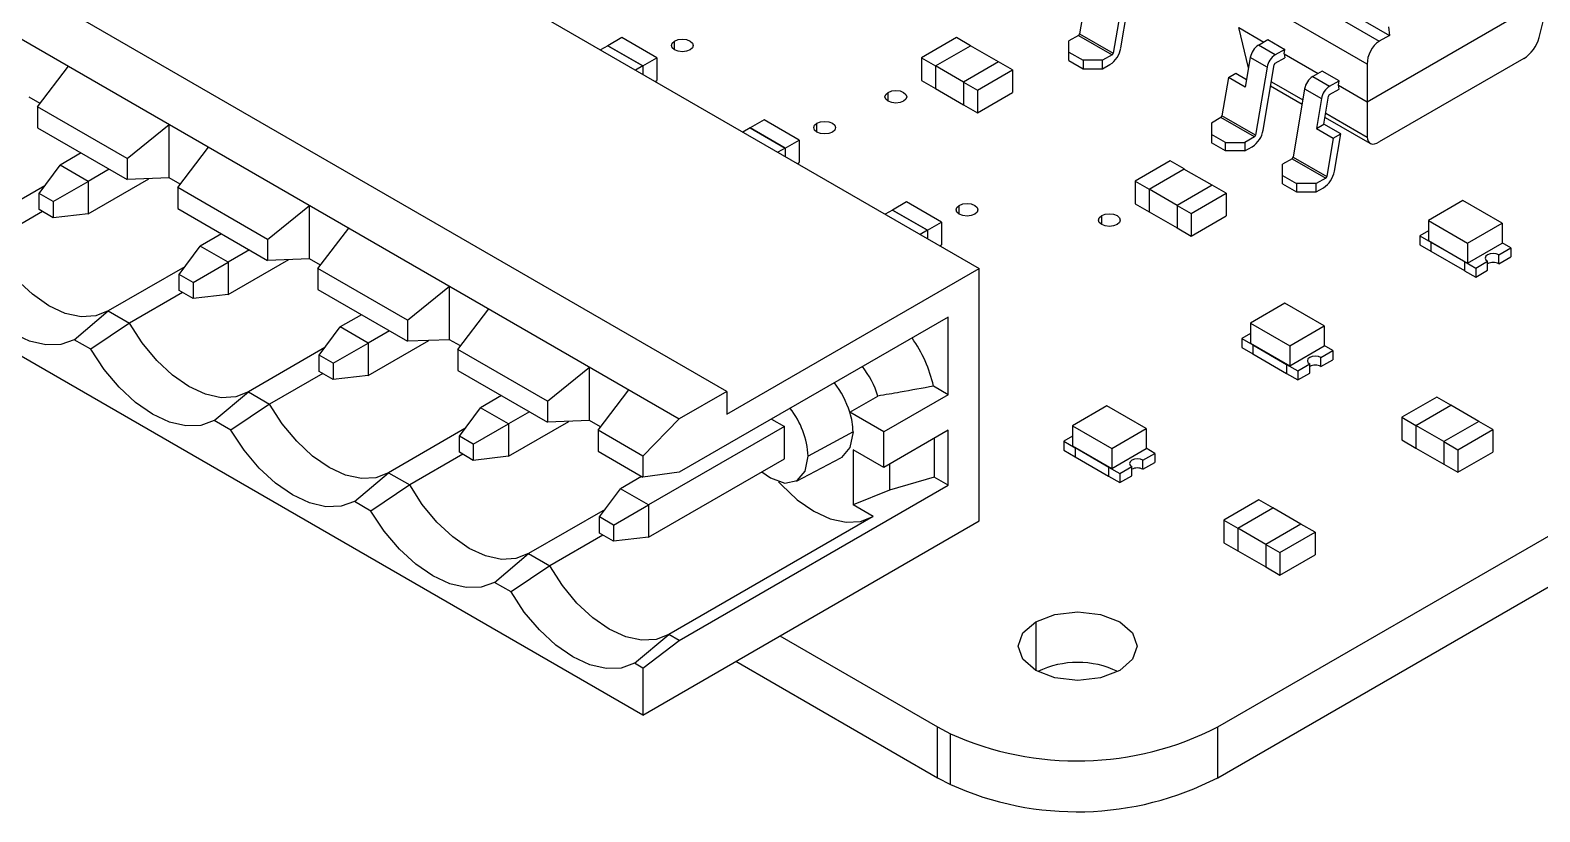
# Model space of a CAD drawing. Header units: millimetres. Extents: x -120 to 67, y -49 to 66.
# Drawn here: x -42.33 to -4.23, y -48.53 to -28.8 of the extents above; entities that cross this region are included whole.
import ezdxf

# ---------------------------------------------------------------- set-up
doc = ezdxf.new("R2010")
doc.units = ezdxf.units.MM

msp = doc.modelspace()

# ---------------------------------------------------------------- linework, layer by layer
at = {"color": 7, "linetype": 'Continuous', "lineweight": 25}
for p, q in [((-46.669, -18.488), (-18.384, -34.816)), ((-24.748, -37.919), (-53.033, -21.591)), ((-54.235, -22.284), (-25.95, -38.613)), ((-15.557, -27.173), (-15.846, -28.893)), ((-11.234, -27.377), (-8.284, -29.08)), ((-10.978, -27.229), (-8.028, -28.933)), ((-8.591, -29.659), (-11.627, -27.906)), ((-8.591, -30.608), (-3.995, -27.955)), ((-4.247, -28.991), (-3.995, -27.955)), ((-14.835, -28.415), (-14.997, -29.382)), ((-14.806, -29.252), (-14.647, -28.307)), ((-15.874, -28.934), (-16.115, -29.073)), ((-15.874, -28.934), (-15.025, -29.424)), ((-15.846, -28.893), (-14.997, -29.382)), ((-12.36, -46.385), (17.986, -28.867)), ((-11.829, -28.738), (-11.2, -29.102)), ((-11.584, -29.749), (-11.829, -28.738)), ((-8.028, -28.933), (-8.284, -29.08)), ((-8.053, -28.714), (-8.028, -28.933)), ((-27.756, -29.195), (-27.939, -29.301)), ((-27.403, -28.99), (-27.757, -29.194)), ((-27.757, -29.194), (-26.873, -29.704)), ((-27.757, -29.194), (-27.757, -29.195)), ((-26.874, -29.704), (-27.756, -29.195)), ((-26.52, -29.5), (-27.403, -28.99)), ((-26.067, -29.3), (-26.067, -29.076)), ((-18.954, -28.99), (-19.837, -29.5)), ((-19.484, -29.704), (-18.6, -29.194)), ((-19.483, -29.704), (-18.601, -29.195)), ((-18.6, -29.194), (-18.954, -28.99)), ((-17.894, -29.603), (-18.601, -29.195)), ((-18.6, -29.194), (-18.6, -29.195)), ((-16.115, -29.571), (-16.115, -29.073)), ((-11.333, -29.178), (-11.095, -29.041)), ((-10.909, -29.423), (-11.333, -29.178)), ((-11.095, -29.041), (-10.671, -29.286)), ((-10.671, -29.286), (-10.909, -29.423)), ((-10.684, -29.4), (-10.671, -29.286)), ((-42.143, -30.734), (-41.365, -29.714)), ((-26.874, -29.704), (-27.057, -29.81)), ((-26.874, -29.704), (-26.874, -29.916)), ((-26.873, -29.704), (-26.52, -29.5)), ((-26.873, -29.704), (-26.873, -29.916)), ((-26.52, -29.5), (-26.52, -30.072)), ((-19.837, -29.5), (-19.484, -29.704)), ((-19.837, -29.5), (-19.837, -30.072)), ((-19.484, -29.704), (-19.484, -30.276)), ((-18.777, -30.112), (-19.483, -29.704)), ((-19.483, -29.704), (-19.483, -30.275)), ((-17.893, -29.602), (-18.777, -30.112)), ((-17.539, -29.806), (-17.893, -29.602)), ((-16.115, -29.359), (-15.761, -29.563)), ((-16.115, -29.571), (-15.761, -29.776)), ((-15.266, -29.563), (-15.761, -29.563)), ((-15.761, -29.563), (-15.761, -29.776)), ((-15.025, -29.424), (-15.266, -29.563)), ((-15.266, -29.776), (-15.266, -29.563)), ((-15.266, -29.776), (-15.082, -29.669)), ((-12.36, -47.667), (19.025, -29.549)), ((-11.54, -29.491), (-11.667, -30.244)), ((-11.116, -29.736), (-11.54, -29.491)), ((-11.214, -31.326), (-10.936, -29.677)), ((-10.909, -29.636), (-10.671, -29.498)), ((-10.684, -29.4), (-9.828, -29.894)), ((-10.684, -29.4), (-10.671, -29.498)), ((-8.591, -29.659), (-8.591, -31.499)), ((-4.64, -29.52), (-8.284, -31.624)), ((-26.87, -46.084), (-55.154, -29.756)), ((-26.562, -30.096), (-26.52, -30.072)), ((-19.837, -30.072), (-19.484, -30.276)), ((-18.423, -30.316), (-17.539, -29.806)), ((-17.539, -29.806), (-17.539, -30.378)), ((-15.761, -29.776), (-15.266, -29.776)), ((-12.091, -29.999), (-12.254, -30.966)), ((-12.091, -29.999), (-11.903, -29.891)), ((-11.667, -30.244), (-12.091, -29.999)), ((-11.903, -29.891), (-11.634, -30.046)), ((-11.116, -29.736), (-11.405, -31.456)), ((-9.723, -29.833), (-9.961, -29.97)), ((-9.961, -29.97), (-9.537, -30.215)), ((-9.299, -30.078), (-9.723, -29.833)), ((-9.537, -30.215), (-9.299, -30.078)), ((-9.312, -30.192), (-9.299, -30.078)), ((-20.679, -30.596), (-20.679, -30.372)), ((-19.484, -30.276), (-19.483, -30.275)), ((-19.483, -30.275), (-18.777, -30.683)), ((-18.777, -30.112), (-18.423, -30.316)), ((-18.777, -30.112), (-18.777, -30.684)), ((-18.423, -30.316), (-18.423, -30.888)), ((-18.423, -30.888), (-17.539, -30.378)), ((-11.026, -30.21), (-10.233, -30.667)), ((-11.008, -30.104), (-10.215, -30.561)), ((-10.168, -30.283), (-10.458, -32.003)), ((-10.168, -30.283), (-9.744, -30.528)), ((-9.683, -31.173), (-9.564, -30.469)), ((-9.537, -30.427), (-9.299, -30.29)), ((-9.312, -30.192), (-8.591, -30.608)), ((-9.299, -30.29), (-9.312, -30.192)), ((-42.078, -30.649), (-42.355, -30.49)), ((-39.88, -32.041), (-42.143, -30.734)), ((-42.143, -30.734), (-42.143, -31.265)), ((-18.777, -30.684), (-18.423, -30.888)), ((-9.744, -30.528), (-9.871, -31.281)), ((-39.88, -32.041), (-38.82, -31.183)), ((-38.82, -32.531), (-38.82, -31.183)), ((-23.811, -31.063), (-24.165, -31.267)), ((-22.927, -31.574), (-23.811, -31.063)), ((-22.475, -31.374), (-22.475, -31.149)), ((-12.281, -31.008), (-12.522, -31.147)), ((-12.522, -31.147), (-12.522, -31.645)), ((-11.433, -31.498), (-12.281, -31.008)), ((-11.405, -31.456), (-12.254, -30.966)), ((-9.871, -31.281), (-9.683, -31.173)), ((-9.258, -31.417), (-9.683, -31.173)), ((-9.654, -31.002), (-8.519, -31.657)), ((-9.636, -30.896), (-8.591, -31.499)), ((-42.143, -31.265), (-39.88, -32.571)), ((-24.164, -31.269), (-24.347, -31.374)), ((-24.165, -31.267), (-23.281, -31.778)), ((-24.165, -31.267), (-24.165, -31.269)), ((-23.282, -31.778), (-24.164, -31.269)), ((-23.281, -31.778), (-22.927, -31.574)), ((-22.927, -31.574), (-22.927, -32.145)), ((-12.169, -31.637), (-12.522, -31.433)), ((-11.433, -31.498), (-11.674, -31.637)), ((-9.871, -31.281), (-9.447, -31.526)), ((-9.447, -31.526), (-9.609, -32.493)), ((-9.447, -31.526), (-9.258, -31.417)), ((-9.418, -32.362), (-9.258, -31.417)), ((-41.043, -31.9), (-41.577, -32.209)), ((-38.608, -32.775), (-37.83, -31.755)), ((-23.282, -31.778), (-23.465, -31.884)), ((-23.282, -31.778), (-23.282, -31.989)), ((-23.281, -31.778), (-23.281, -31.99)), ((-12.169, -31.849), (-12.522, -31.645)), ((-12.169, -31.637), (-11.674, -31.637)), ((-12.169, -31.849), (-12.169, -31.637)), ((-11.674, -31.849), (-12.169, -31.849)), ((-11.674, -31.637), (-11.674, -31.849)), ((-11.674, -31.849), (-11.49, -31.743)), ((-42.108, -32.923), (-41.577, -32.209)), ((-40.87, -32.617), (-41.577, -32.209)), ((-40.336, -32.308), (-40.87, -32.617)), ((-39.88, -32.041), (-39.88, -32.571)), ((-22.969, -32.169), (-22.927, -32.145)), ((-13.565, -32.1), (-14.449, -32.61)), ((-14.096, -32.815), (-13.212, -32.304)), ((-14.095, -32.815), (-13.213, -32.306)), ((-13.212, -32.304), (-13.565, -32.1)), ((-12.506, -32.713), (-13.213, -32.306)), ((-13.212, -32.304), (-13.212, -32.306)), ((-10.485, -32.045), (-10.726, -32.184)), ((-10.726, -32.682), (-10.726, -32.184)), ((-10.485, -32.045), (-9.637, -32.535)), ((-10.458, -32.003), (-9.609, -32.493)), ((-41.966, -32.732), (-43.896, -33.846)), ((-41.754, -33.127), (-40.87, -32.617)), ((-40.87, -33.433), (-39.341, -32.551)), ((-40.87, -32.617), (-40.87, -33.433)), ((-38.82, -32.531), (-39.88, -32.571)), ((-38.543, -32.69), (-38.82, -32.531)), ((-14.449, -32.61), (-14.449, -33.182)), ((-14.449, -32.61), (-14.096, -32.815)), ((-12.505, -32.713), (-13.389, -33.223)), ((-12.151, -32.917), (-12.505, -32.713)), ((-10.726, -32.47), (-10.373, -32.674)), ((-10.726, -32.682), (-10.373, -32.886)), ((-9.878, -32.674), (-10.373, -32.674)), ((-10.373, -32.674), (-10.373, -32.886)), ((-9.637, -32.535), (-9.878, -32.674)), ((-9.878, -32.886), (-9.878, -32.674)), ((-41.754, -33.127), (-42.108, -32.923)), ((-42.108, -33.331), (-42.108, -32.923)), ((-41.754, -33.127), (-41.754, -33.535)), ((-36.345, -34.082), (-38.608, -32.775)), ((-38.608, -32.775), (-38.608, -33.306)), ((-20.219, -33.137), (-20.573, -33.341)), ((-19.335, -33.647), (-20.219, -33.137)), ((-14.096, -32.815), (-14.096, -33.386)), ((-13.389, -33.223), (-14.095, -32.815)), ((-14.095, -32.815), (-14.095, -33.386)), ((-13.035, -33.427), (-12.151, -32.917)), ((-12.151, -32.917), (-12.151, -33.488)), ((-10.373, -32.886), (-9.878, -32.886)), ((-9.878, -32.886), (-9.694, -32.78)), ((-6.176, -33.1), (-7.046, -33.602)), ((-5.186, -33.672), (-6.176, -33.1)), ((-42.02, -33.382), (-43.36, -34.155)), ((-41.754, -33.535), (-42.108, -33.331)), ((-40.87, -33.433), (-41.754, -33.535)), ((-38.608, -33.306), (-36.345, -34.612)), ((-36.345, -34.082), (-35.284, -33.224)), ((-35.284, -34.572), (-35.284, -33.224)), ((-20.572, -33.342), (-20.755, -33.448)), ((-20.573, -33.341), (-19.689, -33.851)), ((-20.573, -33.341), (-20.573, -33.343)), ((-19.69, -33.852), (-20.572, -33.342)), ((-18.883, -33.447), (-18.883, -33.223)), ((-15.29, -33.707), (-15.29, -33.482)), ((-14.449, -33.182), (-14.096, -33.386)), ((-14.096, -33.386), (-14.095, -33.386)), ((-14.095, -33.386), (-13.389, -33.794)), ((-13.389, -33.223), (-13.035, -33.427)), ((-13.389, -33.223), (-13.389, -33.794)), ((-13.035, -33.427), (-13.035, -33.998)), ((-13.035, -33.998), (-12.151, -33.488)), ((-35.072, -34.816), (-34.294, -33.796)), ((-19.69, -33.852), (-19.872, -33.957)), ((-19.69, -33.852), (-19.69, -34.063)), ((-19.689, -33.851), (-19.335, -33.647)), ((-19.689, -33.851), (-19.689, -34.063)), ((-19.335, -33.647), (-19.335, -34.219)), ((-13.389, -33.794), (-13.035, -33.998)), ((-7.046, -33.864), (-7.265, -33.99)), ((-7.046, -33.602), (-7.046, -34.109)), ((-7.046, -33.602), (-6.056, -34.174)), ((-6.056, -34.174), (-5.186, -33.672)), ((-5.186, -33.672), (-5.186, -34.178)), ((-38.572, -34.964), (-38.042, -34.25)), ((-37.507, -33.941), (-38.042, -34.25)), ((-37.335, -34.658), (-38.042, -34.25)), ((-36.345, -34.082), (-36.345, -34.612)), ((-19.377, -34.243), (-19.335, -34.219)), ((-7.265, -33.99), (-6.982, -34.154)), ((-7.265, -33.99), (-7.265, -34.219)), ((-7.265, -34.219), (-6.982, -34.382)), ((-7.046, -34.109), (-6.056, -34.68)), ((-6.982, -34.153), (-6.133, -34.643)), ((-6.982, -34.154), (-6.982, -34.153)), ((-6.982, -34.153), (-6.982, -34.382)), ((-6.982, -34.154), (-6.982, -34.382)), ((-6.056, -34.174), (-6.056, -34.68)), ((-6.056, -34.68), (-5.186, -34.178)), ((-4.967, -34.296), (-5.186, -34.17)), ((-38.219, -35.168), (-37.335, -34.658)), ((-36.8, -34.349), (-37.335, -34.658)), ((-37.335, -35.474), (-35.806, -34.592)), ((-37.335, -34.658), (-37.335, -35.474)), ((-35.284, -34.572), (-36.345, -34.612)), ((-35.007, -34.731), (-35.284, -34.572)), ((-6.982, -34.382), (-6.134, -34.871)), ((-6.982, -34.382), (-6.982, -34.382)), ((-6.134, -34.643), (-6.134, -34.872)), ((-6.134, -34.643), (-5.851, -34.807)), ((-6.133, -34.643), (-6.134, -34.643)), ((-5.851, -34.807), (-5.55, -34.633)), ((-5.55, -34.862), (-5.55, -34.633)), ((-5.267, -34.47), (-4.967, -34.296)), ((-5.267, -34.699), (-5.267, -34.47)), ((-5.267, -34.699), (-4.967, -34.525)), ((-4.967, -34.296), (-4.967, -34.525)), ((-38.431, -34.773), (-40.36, -35.887)), ((-38.219, -35.168), (-38.572, -34.964)), ((-38.572, -35.372), (-38.572, -34.964)), ((-32.809, -36.123), (-35.072, -34.816)), ((-35.072, -34.816), (-35.072, -35.347)), ((-24.748, -38.49), (-18.384, -34.816)), ((-18.384, -41.185), (-18.384, -34.816)), ((-6.134, -34.872), (-5.851, -35.035)), ((-5.851, -34.807), (-5.851, -35.035)), ((-5.851, -35.035), (-5.55, -34.862)), ((-38.485, -35.423), (-39.825, -36.196)), ((-38.219, -35.576), (-38.572, -35.372)), ((-38.219, -35.168), (-38.219, -35.576)), ((-35.072, -35.347), (-32.809, -36.653)), ((-32.809, -36.123), (-31.749, -35.265)), ((-31.749, -36.613), (-31.749, -35.265)), ((-37.335, -35.474), (-38.219, -35.576)), ((-10.666, -35.692), (-11.536, -36.194)), ((-9.676, -36.264), (-10.666, -35.692)), ((-41.221, -36.615), (-40.36, -35.887)), ((-40.36, -35.887), (-39.825, -36.196)), ((-33.972, -35.982), (-34.506, -36.291)), ((-32.809, -36.123), (-32.809, -36.653)), ((-31.536, -36.857), (-30.759, -35.837)), ((-19.162, -36.041), (-25.95, -39.96)), ((-19.162, -38.001), (-19.162, -36.041)), ((-39.825, -36.196), (-40.803, -36.856)), ((-35.037, -37.005), (-34.506, -36.291)), ((-33.799, -36.699), (-34.506, -36.291)), ((-33.265, -36.39), (-33.799, -36.699)), ((-11.536, -36.456), (-11.755, -36.582)), ((-11.536, -36.194), (-11.536, -36.701)), ((-11.536, -36.194), (-10.546, -36.766)), ((-10.546, -36.766), (-9.676, -36.264)), ((-9.676, -36.264), (-9.676, -36.77)), ((-40.803, -36.856), (-41.221, -36.615)), ((-34.895, -36.814), (-36.825, -37.928)), ((-34.683, -37.209), (-33.799, -36.699)), ((-33.799, -37.515), (-32.27, -36.633)), ((-33.799, -36.699), (-33.799, -37.515)), ((-31.749, -36.613), (-32.809, -36.653)), ((-31.472, -36.772), (-31.749, -36.613)), ((-29.274, -38.164), (-31.536, -36.857)), ((-31.536, -36.857), (-31.536, -37.388)), ((-11.755, -36.582), (-11.472, -36.746)), ((-11.755, -36.582), (-11.755, -36.811)), ((-11.755, -36.811), (-11.472, -36.974)), ((-11.536, -36.701), (-10.546, -37.272)), ((-11.472, -36.745), (-10.623, -37.235)), ((-11.472, -36.746), (-11.472, -36.745)), ((-11.472, -36.745), (-11.472, -36.974)), ((-11.472, -36.746), (-11.472, -36.974)), ((-10.546, -36.766), (-10.546, -37.272)), ((-10.546, -37.272), (-9.676, -36.77)), ((-9.758, -37.062), (-9.457, -36.889)), ((-9.457, -36.889), (-9.676, -36.762)), ((-9.457, -36.889), (-9.457, -37.117)), ((-34.683, -37.209), (-35.037, -37.005)), ((-35.037, -37.413), (-35.037, -37.005)), ((-34.683, -37.209), (-34.683, -37.617)), ((-29.274, -38.164), (-28.213, -37.306)), ((-28.213, -38.654), (-28.213, -37.306)), ((-11.472, -36.974), (-10.624, -37.463)), ((-11.472, -36.974), (-11.472, -36.974)), ((-10.624, -37.235), (-10.624, -37.464)), ((-10.624, -37.235), (-10.341, -37.399)), ((-10.623, -37.235), (-10.624, -37.235)), ((-10.341, -37.399), (-10.04, -37.225)), ((-10.04, -37.454), (-10.04, -37.225)), ((-9.758, -37.291), (-9.758, -37.062)), ((-9.758, -37.291), (-9.457, -37.117)), ((-34.949, -37.464), (-36.289, -38.237)), ((-34.683, -37.617), (-35.037, -37.413)), ((-33.799, -37.515), (-34.683, -37.617)), ((-31.536, -37.388), (-29.274, -38.694)), ((-10.624, -37.464), (-10.341, -37.627)), ((-10.341, -37.399), (-10.341, -37.627)), ((-10.341, -37.627), (-10.04, -37.454)), ((-37.685, -38.656), (-36.825, -37.928)), ((-36.825, -37.928), (-36.289, -38.237)), ((-30.436, -38.023), (-30.971, -38.332)), ((-28.001, -38.898), (-27.223, -37.878)), ((-24.748, -37.919), (-25.95, -38.613)), ((-24.748, -37.919), (-24.748, -38.49)), ((-21.646, -38.445), (-20.939, -38.037)), ((-19.162, -38.001), (-20.788, -38.94)), ((-19.162, -38.001), (-19.533, -37.786)), ((-6.83, -38.062), (-7.714, -38.572)), ((-6.477, -38.266), (-6.83, -38.062)), ((-36.289, -38.237), (-37.267, -38.897)), ((-31.501, -39.046), (-30.971, -38.332)), ((-30.264, -38.74), (-30.971, -38.332)), ((-29.729, -38.431), (-30.264, -38.74)), ((-29.274, -38.164), (-29.274, -38.694)), ((-20.788, -38.94), (-21.646, -38.445)), ((-15.156, -38.284), (-16.026, -38.787)), ((-14.166, -38.856), (-15.156, -38.284)), ((-7.361, -38.776), (-6.477, -38.266)), ((-7.36, -38.777), (-6.477, -38.267)), ((-6.477, -38.266), (-6.477, -38.268)), ((-5.771, -38.675), (-6.477, -38.267)), ((-37.267, -38.897), (-37.685, -38.656)), ((-31.359, -38.855), (-33.289, -39.969)), ((-31.148, -39.25), (-30.264, -38.74)), ((-30.264, -39.556), (-28.735, -38.674)), ((-30.264, -38.74), (-30.264, -39.556)), ((-28.213, -38.654), (-29.274, -38.694)), ((-27.936, -38.813), (-28.213, -38.654)), ((-26.87, -39.552), (-25.95, -38.613)), ((-23.299, -38.801), (-26.728, -40.781)), ((-23.621, -38.615), (-23.299, -38.801)), ((-23.299, -39.618), (-23.299, -38.801)), ((-16.026, -38.787), (-15.036, -39.358)), ((-16.026, -38.787), (-16.026, -39.293)), ((-15.036, -39.358), (-14.166, -38.856)), ((-14.166, -38.856), (-14.166, -39.362)), ((-7.714, -38.572), (-7.714, -39.144)), ((-7.714, -38.572), (-7.361, -38.776)), ((-7.361, -38.776), (-7.361, -39.348)), ((-7.36, -38.777), (-7.36, -39.348)), ((-6.653, -39.185), (-7.36, -38.777)), ((-5.77, -38.674), (-6.653, -39.185)), ((-5.416, -38.878), (-5.77, -38.674)), ((-31.148, -39.25), (-31.501, -39.046)), ((-31.501, -39.454), (-31.501, -39.046)), ((-26.87, -39.552), (-28.001, -38.898)), ((-28.001, -38.898), (-28.001, -39.429)), ((-21.566, -38.94), (-22.698, -39.552)), ((-19.162, -38.899), (-20.788, -39.838)), ((-20.788, -39.838), (-20.788, -38.94)), ((-19.516, -39.103), (-19.516, -40.083)), ((-19.162, -40.287), (-19.162, -38.899)), ((-16.026, -39.048), (-16.245, -39.174)), ((-16.245, -39.174), (-15.962, -39.338)), ((-16.245, -39.174), (-16.245, -39.403)), ((-7.714, -39.144), (-7.361, -39.348)), ((-6.653, -39.185), (-6.3, -39.389)), ((-6.653, -39.185), (-6.653, -39.756)), ((-6.3, -39.389), (-5.416, -38.878)), ((-5.416, -38.878), (-5.416, -39.45)), ((-31.414, -39.505), (-32.754, -40.278)), ((-31.148, -39.658), (-31.501, -39.454)), ((-31.148, -39.25), (-31.148, -39.658)), ((-30.264, -39.556), (-31.148, -39.658)), ((-28.001, -39.429), (-26.87, -40.082)), ((-26.87, -39.552), (-26.87, -40.082)), ((-26.728, -41.597), (-23.299, -39.618)), ((-22.993, -40.179), (-21.872, -39.59)), ((-20.788, -39.838), (-21.566, -39.389)), ((-21.566, -39.389), (-21.566, -40.777)), ((-16.245, -39.403), (-15.962, -39.566)), ((-16.026, -39.293), (-15.036, -39.864)), ((-15.962, -39.337), (-15.113, -39.827)), ((-15.962, -39.338), (-15.962, -39.337)), ((-15.962, -39.337), (-15.962, -39.566)), ((-15.962, -39.338), (-15.962, -39.566)), ((-15.962, -39.566), (-15.114, -40.055)), ((-15.962, -39.566), (-15.962, -39.566)), ((-15.036, -39.358), (-15.036, -39.864)), ((-15.036, -39.864), (-14.166, -39.362)), ((-14.248, -39.654), (-13.947, -39.481)), ((-13.947, -39.481), (-14.166, -39.354)), ((-13.947, -39.481), (-13.947, -39.709)), ((-7.361, -39.348), (-7.36, -39.348)), ((-7.36, -39.348), (-6.653, -39.755)), ((-6.3, -39.389), (-6.3, -39.96)), ((-6.3, -39.96), (-5.416, -39.45)), ((-34.15, -40.697), (-33.289, -39.969)), ((-33.289, -39.969), (-32.754, -40.278)), ((-25.95, -39.96), (-26.87, -40.082)), ((-20.647, -39.756), (-20.647, -40.41)), ((-15.113, -39.827), (-15.114, -39.828)), ((-15.114, -39.828), (-14.831, -39.991)), ((-15.114, -39.828), (-15.114, -40.056)), ((-14.831, -39.991), (-14.531, -39.817)), ((-14.831, -39.991), (-14.831, -40.219)), ((-14.531, -40.046), (-14.531, -39.817)), ((-14.248, -39.883), (-14.248, -39.654)), ((-14.248, -39.883), (-13.947, -39.709)), ((-6.653, -39.756), (-6.3, -39.96)), ((-32.754, -40.278), (-33.732, -40.938)), ((-27.966, -41.087), (-27.435, -40.373)), ((-26.901, -40.064), (-27.435, -40.373)), ((-26.728, -40.781), (-27.435, -40.373)), ((-25.95, -44.206), (-19.162, -40.287)), ((-19.516, -40.083), (-20.647, -40.41)), ((-19.162, -40.287), (-19.516, -40.083)), ((-15.114, -40.056), (-14.831, -40.219)), ((-14.831, -40.219), (-14.531, -40.046)), ((-33.732, -40.938), (-34.15, -40.697)), ((-20.647, -40.41), (-21.566, -40.777)), ((-11.32, -40.654), (-12.204, -41.164)), ((-10.967, -40.858), (-11.32, -40.654)), ((-27.824, -40.896), (-29.754, -42.01)), ((-27.612, -41.291), (-27.966, -41.087)), ((-27.966, -41.495), (-27.966, -41.087)), ((-27.612, -41.291), (-26.728, -40.781)), ((-26.728, -40.781), (-26.728, -41.597)), ((-21.056, -41.071), (-26.218, -44.051)), ((-21.056, -41.071), (-21.566, -40.777)), ((-11.851, -41.368), (-10.967, -40.858)), ((-11.85, -41.369), (-10.967, -40.859)), ((-10.967, -40.858), (-10.967, -40.86)), ((-10.261, -41.267), (-10.967, -40.859)), ((-27.612, -41.7), (-27.966, -41.495)), ((-27.612, -41.291), (-27.612, -41.7)), ((-26.87, -46.084), (-18.384, -41.185)), ((-12.204, -41.164), (-11.851, -41.368)), ((-12.204, -41.164), (-12.204, -41.736)), ((-11.851, -41.368), (-11.851, -41.94)), ((-11.144, -41.777), (-11.85, -41.369)), ((-11.85, -41.369), (-11.85, -41.94)), ((-10.26, -41.266), (-11.144, -41.777)), ((-10.79, -41.981), (-9.906, -41.471)), ((-9.906, -41.471), (-10.26, -41.266)), ((-9.906, -41.471), (-9.906, -42.042)), ((-27.878, -41.546), (-29.218, -42.319)), ((-26.728, -41.597), (-27.612, -41.7)), ((-12.204, -41.736), (-11.851, -41.94)), ((-11.144, -41.777), (-11.144, -42.348)), ((-11.144, -41.777), (-10.79, -41.981)), ((-30.614, -42.738), (-29.754, -42.01)), ((-29.754, -42.01), (-29.218, -42.319)), ((-11.851, -41.94), (-11.85, -41.94)), ((-11.85, -41.94), (-11.144, -42.347)), ((-10.79, -41.981), (-10.79, -42.552)), ((-10.79, -42.552), (-9.906, -42.042)), ((-29.218, -42.319), (-30.196, -42.979)), ((-11.144, -42.348), (-10.79, -42.552)), ((-30.196, -42.979), (-30.614, -42.738)), ((-16.956, -43.732), (-16.956, -44.957)), ((-27.079, -44.779), (-26.218, -44.051)), ((-25.95, -44.206), (-26.218, -44.051)), ((-23.411, -44.087), (-19.431, -46.385)), ((-26.87, -44.9), (-25.95, -44.206)), ((-26.87, -44.9), (-27.079, -44.779)), ((-26.87, -44.9), (-26.87, -46.084)), ((-24.522, -44.728), (-19.431, -47.667)), ((-19.431, -46.385), (-19.109, -46.556)), ((-19.431, -47.667), (-19.431, -46.385)), ((-12.36, -47.667), (-12.36, -46.385)), ((-19.109, -47.838), (-19.109, -46.556)), ((-19.431, -47.667), (-19.109, -47.838))]:
    msp.add_line(p, q, dxfattribs=at)
at = {"color": 7, "linetype": 'Continuous', "lineweight": 25, "flags": 128}
for points in [[(-26.067, -29.076), (-25.978, -29.041), (-25.873, -29.029), (-25.767, -29.041), (-25.678, -29.076), (-25.619, -29.127), (-25.598, -29.188), (-25.619, -29.249), (-25.678, -29.3), (-25.767, -29.334), (-25.873, -29.347), (-25.978, -29.334), (-26.067, -29.3), (-26.127, -29.249), (-26.148, -29.188), (-26.127, -29.127), (-26.067, -29.076)], [(-20.679, -30.372), (-20.589, -30.337), (-20.484, -30.325), (-20.379, -30.337), (-20.29, -30.372), (-20.23, -30.423), (-20.209, -30.484), (-20.23, -30.545), (-20.29, -30.596), (-20.379, -30.631), (-20.484, -30.643), (-20.589, -30.631), (-20.679, -30.596), (-20.738, -30.545), (-20.759, -30.484), (-20.738, -30.423), (-20.679, -30.372)], [(-22.475, -31.149), (-22.386, -31.115), (-22.28, -31.103), (-22.175, -31.115), (-22.086, -31.149), (-22.026, -31.201), (-22.005, -31.261), (-22.026, -31.322), (-22.086, -31.374), (-22.175, -31.408), (-22.28, -31.42), (-22.386, -31.408), (-22.475, -31.374), (-22.535, -31.322), (-22.555, -31.261), (-22.535, -31.201), (-22.475, -31.149)], [(-8.591, -31.499), (-8.585, -31.557), (-8.568, -31.605), (-8.541, -31.641), (-8.503, -31.664), (-8.457, -31.675), (-8.404, -31.671), (-8.346, -31.654), (-8.284, -31.624)], [(-18.883, -33.223), (-18.794, -33.188), (-18.688, -33.176), (-18.583, -33.188), (-18.494, -33.223), (-18.434, -33.274), (-18.413, -33.335), (-18.434, -33.396), (-18.494, -33.447), (-18.583, -33.482), (-18.688, -33.494), (-18.794, -33.482), (-18.883, -33.447), (-18.942, -33.396), (-18.963, -33.335), (-18.942, -33.274), (-18.883, -33.223)], [(-15.29, -33.482), (-15.201, -33.448), (-15.096, -33.436), (-14.991, -33.448), (-14.901, -33.482), (-14.842, -33.534), (-14.821, -33.595), (-14.842, -33.655), (-14.901, -33.707), (-14.991, -33.741), (-15.096, -33.753), (-15.201, -33.741), (-15.29, -33.707), (-15.35, -33.655), (-15.371, -33.595), (-15.35, -33.534), (-15.29, -33.482)], [(-40.36, -35.887), (-40.679, -36.015), (-41.046, -36.035), (-41.445, -35.948), (-41.86, -35.756), (-42.276, -35.468), (-42.675, -35.095), (-43.041, -34.651), (-43.36, -34.155)], [(-5.267, -34.47), (-5.332, -34.445), (-5.409, -34.436), (-5.485, -34.445), (-5.55, -34.47), (-5.594, -34.507), (-5.609, -34.552), (-5.594, -34.596), (-5.55, -34.633)], [(-41.221, -36.615), (-41.556, -36.734), (-41.938, -36.745), (-42.351, -36.65), (-42.779, -36.45), (-43.208, -36.154), (-43.621, -35.773), (-44.003, -35.321), (-44.338, -34.815)], [(-36.825, -37.928), (-37.144, -38.056), (-37.51, -38.076), (-37.909, -37.989), (-38.325, -37.797), (-38.74, -37.509), (-39.139, -37.136), (-39.506, -36.692), (-39.825, -36.196)], [(-37.685, -38.656), (-38.021, -38.775), (-38.402, -38.786), (-38.815, -38.691), (-39.244, -38.491), (-39.673, -38.195), (-40.086, -37.814), (-40.467, -37.362), (-40.803, -36.856)], [(-9.758, -37.062), (-9.822, -37.037), (-9.899, -37.028), (-9.976, -37.037), (-10.04, -37.062), (-10.084, -37.099), (-10.099, -37.144), (-10.084, -37.188), (-10.04, -37.225)], [(-33.289, -39.969), (-33.608, -40.097), (-33.974, -40.117), (-34.373, -40.03), (-34.789, -39.838), (-35.205, -39.55), (-35.604, -39.177), (-35.97, -38.733), (-36.289, -38.237)], [(-34.15, -40.697), (-34.485, -40.816), (-34.867, -40.827), (-35.279, -40.732), (-35.708, -40.532), (-36.137, -40.236), (-36.55, -39.855), (-36.932, -39.403), (-37.267, -38.897)], [(-21.566, -38.94), (-21.642, -39.335), (-21.858, -39.582), (-21.872, -39.59)], [(-23.871, -39.948), (-23.652, -40.103), (-23.287, -40.23), (-22.977, -40.17), (-22.77, -39.932), (-22.698, -39.552)], [(-14.248, -39.654), (-14.313, -39.629), (-14.389, -39.62), (-14.466, -39.629), (-14.531, -39.654), (-14.574, -39.692), (-14.589, -39.736), (-14.574, -39.78), (-14.531, -39.817)], [(-29.754, -42.01), (-30.073, -42.138), (-30.439, -42.158), (-30.838, -42.071), (-31.254, -41.879), (-31.669, -41.591), (-32.068, -41.218), (-32.435, -40.774), (-32.754, -40.278)], [(-23.446, -40.196), (-23.371, -40.279), (-22.972, -40.652), (-22.556, -40.94), (-22.141, -41.132), (-21.742, -41.219), (-21.375, -41.199), (-21.056, -41.071)], [(-30.614, -42.738), (-30.95, -42.857), (-31.331, -42.868), (-31.744, -42.773), (-32.173, -42.573), (-32.602, -42.277), (-33.015, -41.896), (-33.396, -41.444), (-33.732, -40.938)], [(-26.218, -44.051), (-26.537, -44.179), (-26.903, -44.199), (-27.302, -44.112), (-27.718, -43.92), (-28.134, -43.632), (-28.533, -43.259), (-28.899, -42.815), (-29.218, -42.319)], [(-27.079, -44.779), (-27.414, -44.898), (-27.795, -44.909), (-28.208, -44.814), (-28.637, -44.614), (-29.066, -44.318), (-29.479, -43.937), (-29.861, -43.485), (-30.196, -42.979)], [(-16.956, -43.732), (-16.469, -43.544), (-15.895, -43.478), (-15.321, -43.544), (-14.835, -43.732), (-14.509, -44.013), (-14.395, -44.344), (-14.509, -44.676), (-14.835, -44.957), (-15.321, -45.144), (-15.895, -45.21), (-16.469, -45.144), (-16.956, -44.957), (-17.281, -44.676), (-17.395, -44.344), (-17.281, -44.013), (-16.956, -43.732)]]:
    msp.add_lwpolyline(points, dxfattribs=at)
at = {"color": 7, "linetype": 'Continuous', "lineweight": 25}
for centre, radius, start, end in [((-15.908, -28.882), 0.0627, 302.9275, 350.0427), ((-15.423, -29.144), 0.627, 302.9275, 350.0427), ((-11.077, -29.573), 0.47, 122.9275, 170.0427), ((-7.896, -29.657), 0.694, 123.8784, 180.1411), ((-5.125, -28.75), 0.91, 302.177, 344.6076), ((-15.059, -29.372), 0.0627, 302.9275, 350.0427), ((-10.653, -29.818), 0.47, 122.9275, 170.0427), ((-10.875, -29.688), 0.0627, 122.9275, 170.0427), ((-9.706, -30.365), 0.47, 122.9275, 170.0427), ((-9.281, -30.61), 0.47, 122.9275, 170.0427), ((-9.503, -30.48), 0.0627, 122.9275, 170.0427), ((-12.316, -30.955), 0.0627, 302.9275, 350.0427), ((-11.831, -31.217), 0.627, 302.9275, 350.0427), ((-11.467, -31.445), 0.0627, 302.9275, 350.0427), ((-10.519, -31.992), 0.0627, 302.9275, 350.0427), ((-10.035, -32.254), 0.627, 302.9275, 350.0427), ((-9.671, -32.482), 0.0627, 302.9275, 350.0427), ((-5.409, -34.971), 0.307, 62.6097, 117.3903), ((-22.824, -38.524), 3.372, 12.6381, 35.4388), ((-23.203, -38.74), 2.371, 17.2668, 37.6909), ((-9.899, -37.564), 0.307, 62.6097, 117.3903), ((-23.913, -39.15), 2.374, 17.281, 37.6767), ((-24.787, -39.656), 2.092, 2.8439, 38.745), ((-23.282, -38.962), 1.716, 0.731, 17.5365), ((-14.389, -40.156), 0.307, 62.6097, 117.3903), ((-15.895, -47.09), 2.334, 64.3942, 115.6058), ((-15.911, -39.474), 7.77, 245.6936, 297.1957), ((-15.911, -40.756), 7.77, 245.6936, 297.1957)]:
    msp.add_arc(centre, radius, start, end, dxfattribs=at)
msp.add_open_spline([(-19.533, -37.786), (-19.814, -37.838), (-20.282, -37.923), (-20.751, -38.004), (-20.939, -38.037)], degree=3, knots=[0, 0, 0, 0, 0.600679, 1, 1, 1, 1], dxfattribs=at)

doc.saveas('drawing.dxf')
